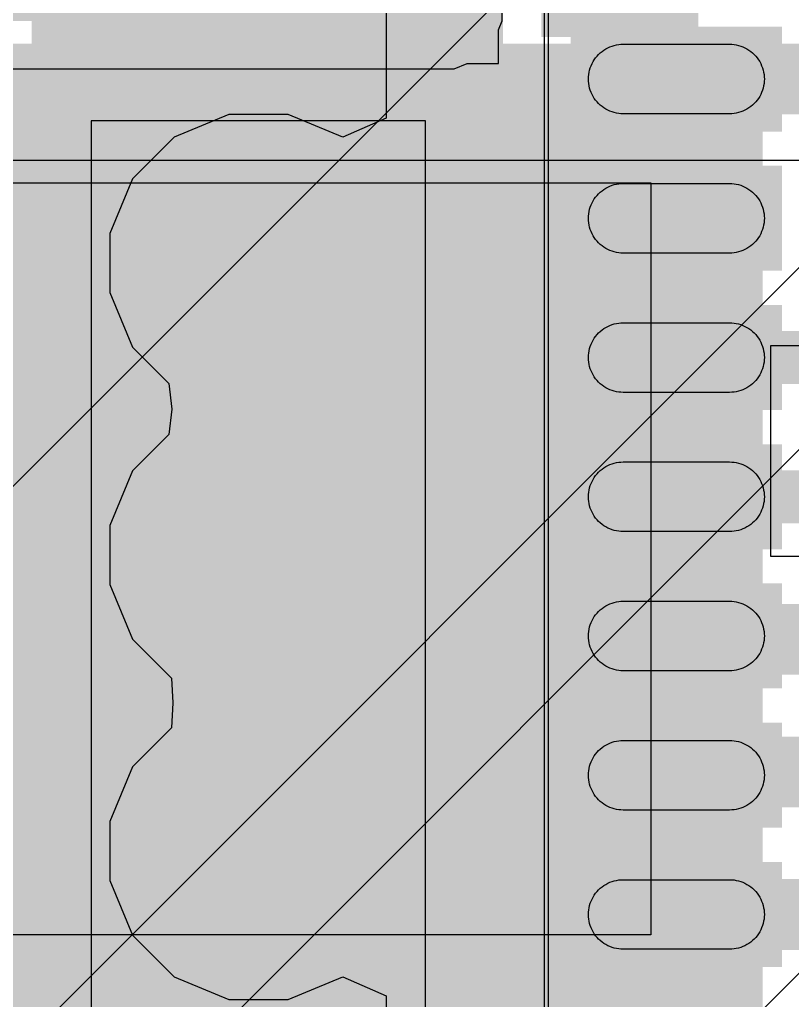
# Model space of a CAD drawing. Header units: inches. Extents: x -6 to 5433, y -4 to 5447.
# Drawn here: x 10.98 to 13.199, y 20.56 to 23.378 of the extents above; entities that cross this region are included whole.
import ezdxf

# ---------------------------------------------------------------- set-up
doc = ezdxf.new("R2010")
doc.units = ezdxf.units.IN
for name, color, linetype in [('Bottom Layer', 5, 'Continuous'), ('Bottom Paste', 16, 'Continuous'), ('Bottom Solder', 6, 'Continuous'), ('Drill Drawing', 1, 'Continuous'), ('Ground', 16, 'Continuous'), ('Power', 76, 'Continuous'), ('Top Layer', 1, 'Continuous'), ('Top Paste', 8, 'Continuous'), ('Top Solder', 216, 'Continuous'), ('Via Holes', 16, 'Continuous')]:
    doc.layers.add(name, color=color, linetype=linetype)

msp = doc.modelspace()

# ---------------------------------------------------------------- hatches: boundary and pattern name
at = {"layer": 'Bottom Layer'}
for points in [[(12.2662, 23.4069), (12.2662, 20.2069), (11.0662, 20.2069), (11.0662, 23.4069)], [(13.1186, 23.307), (13.1186, 23.107), (12.6136, 23.107), (12.6136, 23.307)], [(13.1186, 22.9069), (13.1186, 22.7069), (12.6136, 22.7069), (12.6136, 22.9069)], [(13.1186, 22.5069), (13.1186, 22.3069), (12.6136, 22.3069), (12.6136, 22.5069)], [(13.1186, 22.1068), (13.1186, 21.9068), (12.6136, 21.9068), (12.6136, 22.1068)], [(13.1186, 21.707), (13.1186, 21.507), (12.6136, 21.507), (12.6136, 21.707)], [(13.1186, 21.307), (13.1186, 21.107), (12.6136, 21.107), (12.6136, 21.307)], [(13.1186, 20.9069), (13.1186, 20.7069), (12.6136, 20.7069), (12.6136, 20.9069)]]:
    msp.add_hatch(color=5, dxfattribs=at).paths.add_polyline_path(points)
h = msp.add_hatch(color=5, dxfattribs=at)
edge = h.paths.add_edge_path()
edge.add_arc((11.6662, 22.6784), 0.3, 0, 360)
h = msp.add_hatch(color=5, dxfattribs=at)
edge = h.paths.add_edge_path()
edge.add_arc((11.6662, 21.8393), 0.3, 0, 360)
h = msp.add_hatch(color=5, dxfattribs=at)
edge = h.paths.add_edge_path()
edge.add_arc((11.6662, 20.9896), 0.3, 0, 360)
at = {"layer": 'Bottom Solder'}
for points in [[(12.317, 23.4577), (12.317, 20.1561), (11.0154, 20.1561), (11.0154, 23.4577)], [(13.1694, 23.3578), (13.1694, 23.0562), (12.5628, 23.0562), (12.5628, 23.3578)], [(13.1694, 22.9577), (13.1694, 22.6561), (12.5628, 22.6561), (12.5628, 22.9577)], [(13.1694, 22.5577), (13.1694, 22.2561), (12.5628, 22.2561), (12.5628, 22.5577)], [(13.1694, 22.1576), (13.1694, 21.856), (12.5628, 21.856), (12.5628, 22.1576)], [(13.1694, 21.7578), (13.1694, 21.4562), (12.5628, 21.4562), (12.5628, 21.7578)], [(13.1694, 21.3578), (13.1694, 21.0562), (12.5628, 21.0562), (12.5628, 21.3578)], [(13.1694, 20.9577), (13.1694, 20.6561), (12.5628, 20.6561), (12.5628, 20.9577)]]:
    msp.add_hatch(color=6, dxfattribs=at).paths.add_polyline_path(points)
at = {"layer": 'Ground'}
h = msp.add_hatch(color=16, dxfattribs=at)
edge = h.paths.add_edge_path()
edge.add_arc((11.6662, 22.6784), 0.3, 0, 360)
h = msp.add_hatch(color=16, dxfattribs=at)
edge = h.paths.add_edge_path()
edge.add_arc((11.6662, 21.8393), 0.3, 0, 360)
h = msp.add_hatch(color=16, dxfattribs=at)
edge = h.paths.add_edge_path()
edge.add_arc((11.6662, 20.9896), 0.3, 0, 360)
at = {"layer": 'Power'}
h = msp.add_hatch(color=76, dxfattribs=at)
edge = h.paths.add_edge_path()
edge.add_arc((11.6662, 22.6784), 0.3, 0, 360)
h = msp.add_hatch(color=76, dxfattribs=at)
edge = h.paths.add_edge_path()
edge.add_arc((11.6662, 21.8393), 0.3, 0, 360)
h = msp.add_hatch(color=76, dxfattribs=at)
edge = h.paths.add_edge_path()
edge.add_arc((11.6662, 20.9896), 0.3, 0, 360)
at = {"layer": 'Top Layer'}
for points in [[(8.2526, 23.3737), (12.2285, 23.3737), (12.2285, 24.4293), (8.2526, 24.4293)], [(10.3631, 23.1785), (13.0631, 23.1785), (13.0631, 20.4785), (10.3631, 20.4785)]]:
    msp.add_hatch(color=1, dxfattribs=at).paths.add_polyline_path(points)
h = msp.add_hatch(color=1, dxfattribs=at)
edge = h.paths.add_edge_path()
edge.add_arc((11.6662, 22.6784), 0.3, 0, 360)
h = msp.add_hatch(color=1, dxfattribs=at)
edge = h.paths.add_edge_path()
edge.add_arc((11.6662, 21.8393), 0.3, 0, 360)
h = msp.add_hatch(color=1, dxfattribs=at)
edge = h.paths.add_edge_path()
edge.add_arc((11.6662, 20.9896), 0.3, 0, 360)
at = {"layer": 'Top Solder'}
for points in [[(11.1774, 24.4293), (11.629, 24.4293), (11.629, 23.3277), (11.1774, 23.3277)], [(11.8277, 24.4293), (12.2793, 24.4293), (12.2793, 23.3277), (11.8277, 23.3277)], [(12.4779, 24.4293), (12.9295, 24.4293), (12.9295, 23.3277), (12.4779, 23.3277)], [(10.3123, 23.2293), (13.1139, 23.2293), (13.1139, 20.4277), (10.3123, 20.4277)]]:
    msp.add_hatch(color=216, dxfattribs=at).paths.add_polyline_path(points)
at = {"layer": 'Via Holes'}
h = msp.add_hatch(color=7, dxfattribs=at)
edge = h.paths.add_edge_path()
edge.add_arc((11.6662, 22.6784), 0.15, 0, 360)
h = msp.add_hatch(color=7, dxfattribs=at)
edge = h.paths.add_edge_path()
edge.add_arc((11.6662, 21.8393), 0.15, 0, 360)
h = msp.add_hatch(color=7, dxfattribs=at)
edge = h.paths.add_edge_path()
edge.add_arc((11.6662, 20.9896), 0.15, 0, 360)

# ---------------------------------------------------------------- linework, layer by layer
at = {"layer": 'Bottom Layer'}
for p, q in [((12.4866, 23.434), (12.4866, 22.5799)), ((12.4866, 22.5799), (12.4866, 21.38)), ((12.4866, 21.38), (12.4866, 20.1799))]:
    msp.add_line(p, q, dxfattribs=at)
for points in [[(12.8661, 23.207, 0.1524, 0.1524, 0), (13.7442, 23.207, 0.1524, 0.1524, 0)], [(12.8661, 22.4069, 0.1524, 0.1524, 0), (13.7426, 22.4069, 0.1524, 0.1524, 0)], [(12.8661, 22.0068, 0.1524, 0.1524, 0), (14.7241, 22.0068, 0.1524, 0.1524, 0)], [(12.8661, 21.607, 0.2032, 0.2032, 0), (12.8756, 21.5975, 0.2032, 0.2032, 0)], [(12.8756, 21.5975, 0.2032, 0.2032, 0), (14.3044, 21.5975, 0.2032, 0.2032, 0)], [(12.8661, 21.207, 0.2032, 0.2032, 0), (12.8756, 21.2165, 0.2032, 0.2032, 0)], [(12.8756, 21.2165, 0.2032, 0.2032, 0), (14.3044, 21.2165, 0.2032, 0.2032, 0)], [(12.8661, 20.8069, 0.2032, 0.2032, 0), (14.2728, 20.8069, 0.2032, 0.2032, 0)]]:
    msp.add_lwpolyline(points, format="xyseb", dxfattribs=at)
for points in [[(12.828, 23.207, 0.0762, 0.0762, 1), (12.9042, 23.207, 0.0762, 0.0762, 1)], [(12.828, 22.4069, 0.0762, 0.0762, 1), (12.9042, 22.4069, 0.0762, 0.0762, 1)], [(12.828, 22.0068, 0.0762, 0.0762, 1), (12.9042, 22.0068, 0.0762, 0.0762, 1)], [(12.8153, 21.607, 0.1016, 0.1016, 1), (12.9169, 21.607, 0.1016, 0.1016, 1)], [(12.8248, 21.5975, 0.1016, 0.1016, 1), (12.9264, 21.5975, 0.1016, 0.1016, 1)], [(12.8248, 21.5975, 0.1016, 0.1016, 1), (12.9264, 21.5975, 0.1016, 0.1016, 1)], [(12.8153, 21.207, 0.1016, 0.1016, 1), (12.9169, 21.207, 0.1016, 0.1016, 1)], [(12.8248, 21.2165, 0.1016, 0.1016, 1), (12.9264, 21.2165, 0.1016, 0.1016, 1)], [(12.8248, 21.2165, 0.1016, 0.1016, 1), (12.9264, 21.2165, 0.1016, 0.1016, 1)], [(12.8153, 20.8069, 0.1016, 0.1016, 1), (12.9169, 20.8069, 0.1016, 0.1016, 1)]]:
    msp.add_lwpolyline(points, format="xyseb", close=True, dxfattribs=at)
at = {"layer": 'Bottom Paste'}
for p, q in [((12.6753, 23.2993), (12.6814, 23.3016)), ((12.6814, 23.3016), (12.6877, 23.3036)), ((12.6877, 23.3036), (12.6941, 23.305)), ((12.6941, 23.305), (12.7005, 23.3061)), ((12.7005, 23.3061), (12.707, 23.3068)), ((12.707, 23.3068), (12.7136, 23.307)), ((12.7136, 23.307), (13.0186, 23.307)), ((13.0186, 23.307), (13.0251, 23.3068)), ((13.0251, 23.3068), (13.0316, 23.3061)), ((13.0316, 23.3061), (13.0381, 23.305)), ((13.0381, 23.305), (13.0444, 23.3036)), ((13.0444, 23.3036), (13.0507, 23.3016)), ((13.0507, 23.3016), (13.0568, 23.2993)), ((12.6342, 23.2678), (12.6384, 23.2729)), ((12.6384, 23.2729), (12.6428, 23.2777)), ((12.6428, 23.2777), (12.6476, 23.2821)), ((12.6476, 23.2821), (12.6527, 23.2863)), ((12.6527, 23.2863), (12.658, 23.2901)), ((12.658, 23.2901), (12.6636, 23.2936)), ((12.6636, 23.2936), (12.6693, 23.2966)), ((12.6693, 23.2966), (12.6753, 23.2993)), ((13.0568, 23.2993), (13.0628, 23.2966)), ((13.0628, 23.2966), (13.0686, 23.2936)), ((13.0686, 23.2936), (13.0741, 23.2901)), ((13.0741, 23.2901), (13.0794, 23.2863)), ((13.0794, 23.2863), (13.0845, 23.2821)), ((13.0845, 23.2821), (13.0893, 23.2777)), ((13.0893, 23.2777), (13.0937, 23.2729)), ((13.0937, 23.2729), (13.0979, 23.2678)), ((12.6189, 23.2391), (12.6212, 23.2452)), ((12.6212, 23.2452), (12.6239, 23.2512)), ((12.6239, 23.2512), (12.6269, 23.257)), ((12.6269, 23.257), (12.6304, 23.2625)), ((12.6304, 23.2625), (12.6342, 23.2678)), ((13.0979, 23.2678), (13.1017, 23.2625)), ((13.1017, 23.2625), (13.1052, 23.2569)), ((13.1052, 23.2569), (13.1082, 23.2512)), ((13.1082, 23.2512), (13.1109, 23.2452)), ((13.1109, 23.2452), (13.1133, 23.2391)), ((12.6138, 23.2135), (12.6144, 23.22)), ((12.6144, 23.22), (12.6155, 23.2265)), ((12.6155, 23.2265), (12.617, 23.2328)), ((12.617, 23.2328), (12.6189, 23.2391)), ((13.1133, 23.2391), (13.1152, 23.2328)), ((13.1152, 23.2328), (13.1166, 23.2265)), ((13.1166, 23.2265), (13.1177, 23.22)), ((13.1177, 23.22), (13.1184, 23.2135)), ((12.6136, 23.207), (12.6138, 23.2135)), ((12.6138, 23.2004), (12.6136, 23.207)), ((12.6138, 23.2135), (12.6138, 23.2135)), ((12.6144, 23.1939), (12.6138, 23.2004)), ((12.6155, 23.1874), (12.6144, 23.1939)), ((13.1177, 23.1939), (13.1166, 23.1874)), ((13.1184, 23.2004), (13.1177, 23.1939)), ((13.1184, 23.2135), (13.1186, 23.207)), ((13.1186, 23.207), (13.1184, 23.2004)), ((12.617, 23.1811), (12.6155, 23.1874)), ((12.6189, 23.1748), (12.617, 23.1811)), ((12.6212, 23.1687), (12.6189, 23.1748)), ((12.6239, 23.1627), (12.6212, 23.1687)), ((12.6269, 23.157), (12.6239, 23.1627)), ((13.1082, 23.1627), (13.1052, 23.157)), ((13.1109, 23.1687), (13.1082, 23.1627)), ((13.1133, 23.1748), (13.1109, 23.1687)), ((13.1152, 23.1811), (13.1133, 23.1748)), ((13.1166, 23.1874), (13.1152, 23.1811)), ((12.6304, 23.1514), (12.6269, 23.157)), ((12.6342, 23.1461), (12.6304, 23.1514)), ((12.6384, 23.141), (12.6342, 23.1461)), ((12.6428, 23.1362), (12.6384, 23.141)), ((12.6476, 23.1318), (12.6428, 23.1362)), ((13.0893, 23.1362), (13.0845, 23.1318)), ((13.0937, 23.141), (13.0893, 23.1362)), ((13.0979, 23.1461), (13.0937, 23.141)), ((13.1017, 23.1514), (13.0979, 23.1461)), ((13.1052, 23.157), (13.1017, 23.1514)), ((12.6527, 23.1276), (12.6476, 23.1318)), ((12.658, 23.1238), (12.6527, 23.1276)), ((12.6635, 23.1203), (12.658, 23.1238)), ((12.6693, 23.1173), (12.6635, 23.1203)), ((12.6753, 23.1146), (12.6693, 23.1173)), ((12.6814, 23.1123), (12.6753, 23.1146)), ((12.6877, 23.1104), (12.6814, 23.1123)), ((12.6941, 23.1089), (12.6877, 23.1104)), ((12.7005, 23.1078), (12.6941, 23.1089)), ((12.707, 23.1072), (12.7005, 23.1078)), ((12.7136, 23.107), (12.707, 23.1072)), ((13.0186, 23.107), (12.7136, 23.107)), ((13.0251, 23.1072), (13.0186, 23.107)), ((13.0316, 23.1078), (13.0251, 23.1072)), ((13.0381, 23.1089), (13.0316, 23.1078)), ((13.0444, 23.1104), (13.0381, 23.1089)), ((13.0507, 23.1123), (13.0444, 23.1104)), ((13.0568, 23.1146), (13.0507, 23.1123)), ((13.0628, 23.1173), (13.0568, 23.1146)), ((13.0685, 23.1203), (13.0628, 23.1173)), ((13.0741, 23.1238), (13.0685, 23.1203)), ((13.0794, 23.1276), (13.0741, 23.1238)), ((13.0845, 23.1318), (13.0794, 23.1276)), ((12.1462, 23.0869), (11.1862, 23.0869)), ((11.1862, 23.0869), (11.1862, 20.5269)), ((12.1462, 23.0869), (12.1462, 23.0869)), ((12.1462, 20.5269), (12.1462, 23.0869)), ((12.7005, 22.906), (12.707, 22.9067)), ((12.707, 22.9067), (12.7136, 22.9069)), ((12.7136, 22.9069), (13.0186, 22.9069)), ((13.0186, 22.9069), (13.0251, 22.9067)), ((13.0251, 22.9067), (13.0316, 22.906)), ((12.6428, 22.8776), (12.6476, 22.8821)), ((12.6476, 22.8821), (12.6527, 22.8862)), ((12.6527, 22.8862), (12.658, 22.89)), ((12.658, 22.89), (12.6636, 22.8935)), ((12.6636, 22.8935), (12.6693, 22.8966)), ((12.6693, 22.8966), (12.6753, 22.8993)), ((12.6753, 22.8993), (12.6814, 22.9016)), ((12.6814, 22.9016), (12.6877, 22.9035)), ((12.6877, 22.9035), (12.6941, 22.905)), ((12.6941, 22.905), (12.7005, 22.906)), ((13.0316, 22.906), (13.0381, 22.905)), ((13.0381, 22.905), (13.0444, 22.9035)), ((13.0444, 22.9035), (13.0507, 22.9016)), ((13.0507, 22.9016), (13.0568, 22.8993)), ((13.0568, 22.8993), (13.0628, 22.8966)), ((13.0628, 22.8966), (13.0686, 22.8935)), ((13.0686, 22.8935), (13.0741, 22.89)), ((13.0741, 22.89), (13.0794, 22.8862)), ((13.0794, 22.8862), (13.0845, 22.8821)), ((13.0845, 22.8821), (13.0893, 22.8776)), ((12.6212, 22.8452), (12.6239, 22.8511)), ((12.6239, 22.8511), (12.6269, 22.8569)), ((12.6269, 22.8569), (12.6304, 22.8625)), ((12.6304, 22.8625), (12.6342, 22.8678)), ((12.6342, 22.8678), (12.6384, 22.8728)), ((12.6384, 22.8728), (12.6428, 22.8776)), ((13.0893, 22.8776), (13.0937, 22.8728)), ((13.0937, 22.8728), (13.0979, 22.8678)), ((13.0979, 22.8678), (13.1017, 22.8625)), ((13.1017, 22.8625), (13.1052, 22.8569)), ((13.1052, 22.8569), (13.1082, 22.8511)), ((13.1082, 22.8511), (13.1109, 22.8452)), ((12.6144, 22.82), (12.6155, 22.8264)), ((12.6155, 22.8264), (12.617, 22.8328)), ((12.617, 22.8328), (12.6189, 22.8391)), ((12.6189, 22.8391), (12.6212, 22.8452)), ((13.1109, 22.8452), (13.1133, 22.8391)), ((13.1133, 22.8391), (13.1152, 22.8328)), ((13.1152, 22.8328), (13.1166, 22.8264)), ((13.1166, 22.8264), (13.1177, 22.82)), ((12.6136, 22.8069), (12.6138, 22.8134)), ((12.6138, 22.8004), (12.6136, 22.8069)), ((12.6138, 22.8134), (12.6144, 22.82)), ((12.6138, 22.8134), (12.6138, 22.8134)), ((12.6144, 22.7938), (12.6138, 22.8004)), ((12.6155, 22.7874), (12.6144, 22.7938)), ((13.1177, 22.7938), (13.1166, 22.7874)), ((13.1177, 22.82), (13.1184, 22.8134)), ((13.1184, 22.8004), (13.1177, 22.7938)), ((13.1184, 22.8134), (13.1186, 22.8069)), ((13.1186, 22.8069), (13.1184, 22.8004)), ((12.617, 22.781), (12.6155, 22.7874)), ((12.6189, 22.7747), (12.617, 22.781)), ((12.6212, 22.7686), (12.6189, 22.7747)), ((12.6239, 22.7627), (12.6212, 22.7686)), ((13.1109, 22.7686), (13.1082, 22.7627)), ((13.1133, 22.7747), (13.1109, 22.7686)), ((13.1152, 22.781), (13.1133, 22.7747)), ((13.1166, 22.7874), (13.1152, 22.781)), ((12.6269, 22.7569), (12.6239, 22.7627)), ((12.6304, 22.7514), (12.6269, 22.7569)), ((12.6342, 22.746), (12.6304, 22.7514)), ((12.6384, 22.741), (12.6342, 22.746)), ((12.6428, 22.7362), (12.6384, 22.741)), ((13.0937, 22.741), (13.0893, 22.7362)), ((13.0979, 22.746), (13.0937, 22.741)), ((13.1017, 22.7514), (13.0979, 22.746)), ((13.1052, 22.7569), (13.1017, 22.7514)), ((13.1082, 22.7627), (13.1052, 22.7569)), ((12.6476, 22.7317), (12.6428, 22.7362)), ((12.6527, 22.7276), (12.6476, 22.7317)), ((12.658, 22.7238), (12.6527, 22.7276)), ((12.6635, 22.7203), (12.658, 22.7238)), ((12.6693, 22.7172), (12.6635, 22.7203)), ((12.6753, 22.7145), (12.6693, 22.7172)), ((12.6814, 22.7122), (12.6753, 22.7145)), ((12.6877, 22.7103), (12.6814, 22.7122)), ((12.6941, 22.7088), (12.6877, 22.7103)), ((13.0444, 22.7103), (13.0381, 22.7088)), ((13.0507, 22.7122), (13.0444, 22.7103)), ((13.0568, 22.7145), (13.0507, 22.7122)), ((13.0628, 22.7172), (13.0568, 22.7145)), ((13.0685, 22.7203), (13.0628, 22.7172)), ((13.0741, 22.7238), (13.0685, 22.7203)), ((13.0794, 22.7276), (13.0741, 22.7238)), ((13.0845, 22.7317), (13.0794, 22.7276)), ((13.0893, 22.7362), (13.0845, 22.7317)), ((12.7005, 22.7078), (12.6941, 22.7088)), ((12.707, 22.7071), (12.7005, 22.7078)), ((12.7136, 22.7069), (12.707, 22.7071)), ((13.0186, 22.7069), (12.7136, 22.7069)), ((13.0251, 22.7071), (13.0186, 22.7069)), ((13.0316, 22.7078), (13.0251, 22.7071)), ((13.0381, 22.7088), (13.0316, 22.7078)), ((12.6476, 22.482), (12.6527, 22.4862)), ((12.6527, 22.4862), (12.658, 22.49)), ((12.658, 22.49), (12.6636, 22.4935)), ((12.6636, 22.4935), (12.6693, 22.4965)), ((12.6693, 22.4965), (12.6753, 22.4992)), ((12.6753, 22.4992), (12.6814, 22.5015)), ((12.6814, 22.5015), (12.6877, 22.5035)), ((12.6877, 22.5035), (12.6941, 22.5049)), ((12.6941, 22.5049), (12.7005, 22.506)), ((12.7005, 22.506), (12.707, 22.5067)), ((12.707, 22.5067), (12.7136, 22.5069)), ((12.7136, 22.5069), (13.0186, 22.5069)), ((13.0186, 22.5069), (13.0251, 22.5067)), ((13.0251, 22.5067), (13.0316, 22.506)), ((13.0316, 22.506), (13.0381, 22.5049)), ((13.0381, 22.5049), (13.0444, 22.5035)), ((13.0444, 22.5035), (13.0507, 22.5015)), ((13.0507, 22.5015), (13.0568, 22.4992)), ((13.0568, 22.4992), (13.0628, 22.4965)), ((13.0628, 22.4965), (13.0686, 22.4935)), ((13.0686, 22.4935), (13.0741, 22.49)), ((13.0741, 22.49), (13.0794, 22.4862)), ((13.0794, 22.4862), (13.0845, 22.482)), ((12.6239, 22.4511), (12.6269, 22.4569)), ((12.6269, 22.4569), (12.6304, 22.4624)), ((12.6304, 22.4624), (12.6342, 22.4677)), ((12.6342, 22.4677), (12.6384, 22.4728)), ((12.6384, 22.4728), (12.6428, 22.4776)), ((12.6428, 22.4776), (12.6476, 22.482)), ((13.0845, 22.482), (13.0893, 22.4776)), ((13.0893, 22.4776), (13.0937, 22.4728)), ((13.0937, 22.4728), (13.0979, 22.4677)), ((13.0979, 22.4677), (13.1017, 22.4624)), ((13.1017, 22.4624), (13.1052, 22.4568)), ((13.1052, 22.4568), (13.1082, 22.4511)), ((12.6155, 22.4264), (12.617, 22.4327)), ((12.617, 22.4327), (12.6189, 22.439)), ((12.6189, 22.439), (12.6212, 22.4451)), ((12.6212, 22.4451), (12.6239, 22.4511)), ((13.1082, 22.4511), (13.1109, 22.4451)), ((13.1109, 22.4451), (13.1133, 22.439)), ((13.1133, 22.439), (13.1152, 22.4327)), ((13.1152, 22.4327), (13.1166, 22.4264)), ((12.6136, 22.4069), (12.6138, 22.4134)), ((12.6138, 22.4003), (12.6136, 22.4069)), ((12.6138, 22.4134), (12.6144, 22.4199)), ((12.6144, 22.3938), (12.6138, 22.4003)), ((12.6144, 22.4199), (12.6155, 22.4264)), ((13.1166, 22.4264), (13.1177, 22.4199)), ((13.1177, 22.4199), (13.1184, 22.4134)), ((13.1184, 22.4003), (13.1177, 22.3938)), ((13.1184, 22.4134), (13.1186, 22.4069)), ((13.1186, 22.4069), (13.1184, 22.4003)), ((12.6144, 22.3938), (12.6144, 22.3938)), ((12.6155, 22.3873), (12.6144, 22.3938)), ((12.617, 22.381), (12.6155, 22.3873)), ((12.6189, 22.3747), (12.617, 22.381)), ((12.6212, 22.3686), (12.6189, 22.3747)), ((13.1133, 22.3747), (13.1109, 22.3686)), ((13.1152, 22.381), (13.1133, 22.3747)), ((13.1166, 22.3873), (13.1152, 22.381)), ((13.1177, 22.3938), (13.1166, 22.3873)), ((12.6239, 22.3626), (12.6212, 22.3686)), ((12.6269, 22.3569), (12.6239, 22.3626)), ((12.6304, 22.3513), (12.6269, 22.3569)), ((12.6342, 22.346), (12.6304, 22.3513)), ((12.6384, 22.3409), (12.6342, 22.346)), ((13.0979, 22.346), (13.0937, 22.3409)), ((13.1017, 22.3513), (13.0979, 22.346)), ((13.1052, 22.3569), (13.1017, 22.3513)), ((13.1082, 22.3626), (13.1052, 22.3569)), ((13.1109, 22.3686), (13.1082, 22.3626)), ((12.6428, 22.3361), (12.6384, 22.3409)), ((12.6476, 22.3317), (12.6428, 22.3361)), ((12.6527, 22.3275), (12.6476, 22.3317)), ((12.658, 22.3237), (12.6527, 22.3275)), ((12.6635, 22.3202), (12.658, 22.3237)), ((12.6693, 22.3172), (12.6635, 22.3202)), ((12.6753, 22.3145), (12.6693, 22.3172)), ((13.0628, 22.3172), (13.0568, 22.3145)), ((13.0685, 22.3202), (13.0628, 22.3172)), ((13.0741, 22.3237), (13.0685, 22.3202)), ((13.0794, 22.3275), (13.0741, 22.3237)), ((13.0845, 22.3317), (13.0794, 22.3275)), ((13.0893, 22.3361), (13.0845, 22.3317)), ((13.0937, 22.3409), (13.0893, 22.3361)), ((12.6814, 22.3122), (12.6753, 22.3145)), ((12.6877, 22.3103), (12.6814, 22.3122)), ((12.6941, 22.3088), (12.6877, 22.3103)), ((12.7005, 22.3077), (12.6941, 22.3088)), ((12.707, 22.3071), (12.7005, 22.3077)), ((12.7136, 22.3069), (12.707, 22.3071)), ((13.0186, 22.3069), (12.7136, 22.3069)), ((13.0251, 22.3071), (13.0186, 22.3069)), ((13.0316, 22.3077), (13.0251, 22.3071)), ((13.0381, 22.3088), (13.0316, 22.3077)), ((13.0444, 22.3103), (13.0381, 22.3088)), ((13.0507, 22.3122), (13.0444, 22.3103)), ((13.0568, 22.3145), (13.0507, 22.3122)), ((12.6527, 22.0861), (12.658, 22.0899)), ((12.658, 22.0899), (12.6636, 22.0934)), ((12.6636, 22.0934), (12.6693, 22.0965)), ((12.6693, 22.0965), (12.6753, 22.0992)), ((12.6753, 22.0992), (12.6814, 22.1015)), ((12.6814, 22.1015), (12.6877, 22.1034)), ((12.6877, 22.1034), (12.6941, 22.1049)), ((12.6941, 22.1049), (12.7005, 22.1059)), ((12.7005, 22.1059), (12.707, 22.1066)), ((12.707, 22.1066), (12.7136, 22.1068)), ((12.7136, 22.1068), (13.0186, 22.1068)), ((13.0186, 22.1068), (13.0251, 22.1066)), ((13.0251, 22.1066), (13.0316, 22.1059)), ((13.0316, 22.1059), (13.0381, 22.1049)), ((13.0381, 22.1049), (13.0444, 22.1034)), ((13.0444, 22.1034), (13.0507, 22.1015)), ((13.0507, 22.1015), (13.0568, 22.0992)), ((13.0568, 22.0992), (13.0628, 22.0965)), ((13.0628, 22.0965), (13.0686, 22.0934)), ((13.0686, 22.0934), (13.0741, 22.0899)), ((13.0741, 22.0899), (13.0794, 22.0861)), ((12.6269, 22.0568), (12.6304, 22.0624)), ((12.6304, 22.0624), (12.6342, 22.0677)), ((12.6342, 22.0677), (12.6384, 22.0727)), ((12.6384, 22.0727), (12.6428, 22.0775)), ((12.6428, 22.0775), (12.6476, 22.082)), ((12.6476, 22.082), (12.6527, 22.0861)), ((13.0794, 22.0861), (13.0845, 22.082)), ((13.0845, 22.082), (13.0893, 22.0775)), ((13.0893, 22.0775), (13.0937, 22.0727)), ((13.0937, 22.0727), (13.0979, 22.0677)), ((13.0979, 22.0677), (13.1017, 22.0624)), ((13.1017, 22.0624), (13.1052, 22.0568)), ((12.617, 22.0327), (12.6189, 22.039)), ((12.6189, 22.039), (12.6212, 22.0451)), ((12.6212, 22.0451), (12.6239, 22.051)), ((12.6239, 22.051), (12.6269, 22.0568)), ((13.1052, 22.0568), (13.1082, 22.051)), ((13.1082, 22.051), (13.1109, 22.0451)), ((13.1109, 22.0451), (13.1133, 22.039)), ((13.1133, 22.039), (13.1152, 22.0327)), ((12.6136, 22.0068), (12.6138, 22.0133)), ((12.6138, 22.0003), (12.6136, 22.0068)), ((12.6138, 22.0133), (12.6144, 22.0199)), ((12.6138, 22.0133), (12.6138, 22.0133)), ((12.6144, 22.0199), (12.6155, 22.0263)), ((12.6155, 22.0263), (12.617, 22.0327)), ((13.1152, 22.0327), (13.1166, 22.0263)), ((13.1166, 22.0263), (13.1177, 22.0199)), ((13.1177, 22.0199), (13.1184, 22.0133)), ((13.1184, 22.0133), (13.1186, 22.0068)), ((13.1186, 22.0068), (13.1184, 22.0003)), ((12.6144, 21.9937), (12.6138, 22.0003)), ((12.6155, 21.9873), (12.6144, 21.9937)), ((12.617, 21.9809), (12.6155, 21.9873)), ((12.6189, 21.9746), (12.617, 21.9809)), ((13.1152, 21.9809), (13.1133, 21.9746)), ((13.1166, 21.9873), (13.1152, 21.9809)), ((13.1177, 21.9937), (13.1166, 21.9873)), ((13.1184, 22.0003), (13.1177, 21.9937)), ((12.6212, 21.9685), (12.6189, 21.9746)), ((12.6239, 21.9626), (12.6212, 21.9685)), ((12.6269, 21.9568), (12.6239, 21.9626)), ((12.6304, 21.9513), (12.6269, 21.9568)), ((12.6342, 21.9459), (12.6304, 21.9513)), ((13.1017, 21.9513), (13.0979, 21.9459)), ((13.1052, 21.9568), (13.1017, 21.9513)), ((13.1082, 21.9626), (13.1052, 21.9568)), ((13.1109, 21.9685), (13.1082, 21.9626)), ((13.1133, 21.9746), (13.1109, 21.9685)), ((12.6384, 21.9409), (12.6342, 21.9459)), ((12.6428, 21.9361), (12.6384, 21.9409)), ((12.6476, 21.9316), (12.6428, 21.9361)), ((12.6527, 21.9275), (12.6476, 21.9316)), ((12.658, 21.9237), (12.6527, 21.9275)), ((12.6635, 21.9202), (12.658, 21.9237)), ((13.0741, 21.9237), (13.0685, 21.9202)), ((13.0794, 21.9275), (13.0741, 21.9237)), ((13.0845, 21.9316), (13.0794, 21.9275)), ((13.0893, 21.9361), (13.0845, 21.9316)), ((13.0937, 21.9409), (13.0893, 21.9361)), ((13.0979, 21.9459), (13.0937, 21.9409)), ((12.6693, 21.9171), (12.6635, 21.9202)), ((12.6753, 21.9144), (12.6693, 21.9171)), ((12.6814, 21.9121), (12.6753, 21.9144)), ((12.6877, 21.9102), (12.6814, 21.9121)), ((12.6941, 21.9087), (12.6877, 21.9102)), ((12.7005, 21.9077), (12.6941, 21.9087)), ((12.707, 21.907), (12.7005, 21.9077)), ((12.7136, 21.9068), (12.707, 21.907)), ((13.0186, 21.9068), (12.7136, 21.9068)), ((13.0251, 21.907), (13.0186, 21.9068)), ((13.0316, 21.9077), (13.0251, 21.907)), ((13.0381, 21.9087), (13.0316, 21.9077)), ((13.0444, 21.9102), (13.0381, 21.9087)), ((13.0507, 21.9121), (13.0444, 21.9102)), ((13.0568, 21.9144), (13.0507, 21.9121)), ((13.0628, 21.9171), (13.0568, 21.9144)), ((13.0685, 21.9202), (13.0628, 21.9171)), ((12.6636, 21.6936), (12.6693, 21.6967)), ((12.6693, 21.6967), (12.6753, 21.6994)), ((12.6753, 21.6994), (12.6814, 21.7017)), ((12.6814, 21.7017), (12.6877, 21.7036)), ((12.6877, 21.7036), (12.6941, 21.7051)), ((12.6941, 21.7051), (12.7005, 21.7061)), ((12.7005, 21.7061), (12.707, 21.7068)), ((12.707, 21.7068), (12.7136, 21.707)), ((12.7136, 21.707), (13.0186, 21.707)), ((13.0186, 21.707), (13.0251, 21.7068)), ((13.0251, 21.7068), (13.0316, 21.7061)), ((13.0316, 21.7061), (13.0381, 21.7051)), ((13.0381, 21.7051), (13.0444, 21.7036)), ((13.0444, 21.7036), (13.0507, 21.7017)), ((13.0507, 21.7017), (13.0568, 21.6994)), ((13.0568, 21.6994), (13.0628, 21.6967)), ((13.0628, 21.6967), (13.0686, 21.6936)), ((12.6304, 21.6626), (12.6342, 21.6679)), ((12.6342, 21.6679), (12.6384, 21.6729)), ((12.6384, 21.6729), (12.6428, 21.6777)), ((12.6428, 21.6777), (12.6476, 21.6822)), ((12.6476, 21.6822), (12.6527, 21.6863)), ((12.6527, 21.6863), (12.658, 21.6901)), ((12.658, 21.6901), (12.6636, 21.6936)), ((13.0686, 21.6936), (13.0741, 21.6901)), ((13.0741, 21.6901), (13.0794, 21.6863)), ((13.0794, 21.6863), (13.0845, 21.6822)), ((13.0845, 21.6822), (13.0893, 21.6777)), ((13.0893, 21.6777), (13.0937, 21.6729)), ((13.0937, 21.6729), (13.0979, 21.6679)), ((13.0979, 21.6679), (13.1017, 21.6626)), ((12.617, 21.6329), (12.6189, 21.6392)), ((12.6189, 21.6392), (12.6212, 21.6453)), ((12.6212, 21.6453), (12.6239, 21.6512)), ((12.6239, 21.6512), (12.6269, 21.657)), ((12.6269, 21.657), (12.6304, 21.6626)), ((13.1017, 21.6626), (13.1052, 21.657)), ((13.1052, 21.657), (13.1082, 21.6512)), ((13.1082, 21.6512), (13.1109, 21.6453)), ((13.1109, 21.6453), (13.1133, 21.6392)), ((13.1133, 21.6392), (13.1152, 21.6329)), ((12.6136, 21.607), (12.6138, 21.6135)), ((12.6138, 21.6135), (12.6144, 21.6201)), ((12.6144, 21.6201), (12.6155, 21.6265)), ((12.6155, 21.6265), (12.617, 21.6329)), ((13.1152, 21.6329), (13.1166, 21.6265)), ((13.1166, 21.6265), (13.1177, 21.6201)), ((13.1177, 21.6201), (13.1184, 21.6135)), ((13.1184, 21.6135), (13.1186, 21.607)), ((12.6138, 21.6005), (12.6136, 21.607)), ((12.6144, 21.594), (12.6138, 21.6005)), ((12.6144, 21.594), (12.6144, 21.594)), ((12.6155, 21.5875), (12.6144, 21.594)), ((12.617, 21.5811), (12.6155, 21.5875)), ((13.1166, 21.5875), (13.1152, 21.5811)), ((13.1177, 21.594), (13.1166, 21.5875)), ((13.1184, 21.6005), (13.1177, 21.594)), ((13.1186, 21.607), (13.1184, 21.6005)), ((12.6189, 21.5749), (12.617, 21.5811)), ((12.6212, 21.5687), (12.6189, 21.5749)), ((12.6239, 21.5628), (12.6212, 21.5687)), ((12.6269, 21.557), (12.6239, 21.5628)), ((12.6304, 21.5515), (12.6269, 21.557)), ((13.1052, 21.557), (13.1017, 21.5515)), ((13.1082, 21.5628), (13.1052, 21.557)), ((13.1109, 21.5687), (13.1082, 21.5628)), ((13.1133, 21.5749), (13.1109, 21.5687)), ((13.1152, 21.5811), (13.1133, 21.5749)), ((12.6342, 21.5461), (12.6304, 21.5515)), ((12.6384, 21.5411), (12.6342, 21.5461)), ((12.6428, 21.5363), (12.6384, 21.5411)), ((12.6476, 21.5318), (12.6428, 21.5363)), ((12.6527, 21.5277), (12.6476, 21.5318)), ((12.658, 21.5239), (12.6527, 21.5277)), ((13.0794, 21.5277), (13.0741, 21.5239)), ((13.0845, 21.5318), (13.0794, 21.5277)), ((13.0893, 21.5363), (13.0845, 21.5318)), ((13.0937, 21.5411), (13.0893, 21.5363)), ((13.0979, 21.5461), (13.0937, 21.5411)), ((13.1017, 21.5515), (13.0979, 21.5461)), ((12.6635, 21.5204), (12.658, 21.5239)), ((12.6693, 21.5173), (12.6635, 21.5204)), ((12.6753, 21.5146), (12.6693, 21.5173)), ((12.6814, 21.5123), (12.6753, 21.5146)), ((12.6877, 21.5104), (12.6814, 21.5123)), ((12.6941, 21.5089), (12.6877, 21.5104)), ((12.7005, 21.5079), (12.6941, 21.5089)), ((12.707, 21.5072), (12.7005, 21.5079)), ((12.7136, 21.507), (12.707, 21.5072)), ((13.0186, 21.507), (12.7136, 21.507)), ((13.0251, 21.5072), (13.0186, 21.507)), ((13.0316, 21.5079), (13.0251, 21.5072)), ((13.0381, 21.5089), (13.0316, 21.5079)), ((13.0444, 21.5104), (13.0381, 21.5089)), ((13.0507, 21.5123), (13.0444, 21.5104)), ((13.0568, 21.5146), (13.0507, 21.5123)), ((13.0628, 21.5173), (13.0568, 21.5146)), ((13.0685, 21.5204), (13.0628, 21.5173)), ((13.0741, 21.5239), (13.0685, 21.5204)), ((12.6753, 21.2993), (12.6814, 21.3016)), ((12.6814, 21.3016), (12.6877, 21.3036)), ((12.6877, 21.3036), (12.6941, 21.305)), ((12.6941, 21.305), (12.7005, 21.3061)), ((12.7005, 21.3061), (12.707, 21.3068)), ((12.707, 21.3068), (12.7136, 21.307)), ((12.7136, 21.307), (13.0186, 21.307)), ((13.0186, 21.307), (13.0251, 21.3068)), ((13.0251, 21.3068), (13.0316, 21.3061)), ((13.0316, 21.3061), (13.0381, 21.305)), ((13.0381, 21.305), (13.0444, 21.3036)), ((13.0444, 21.3036), (13.0507, 21.3016)), ((13.0507, 21.3016), (13.0568, 21.2993)), ((12.6342, 21.2678), (12.6384, 21.2729)), ((12.6384, 21.2729), (12.6428, 21.2777)), ((12.6428, 21.2777), (12.6476, 21.2821)), ((12.6476, 21.2821), (12.6527, 21.2863)), ((12.6527, 21.2863), (12.658, 21.2901)), ((12.658, 21.2901), (12.6636, 21.2936)), ((12.6636, 21.2936), (12.6693, 21.2966)), ((12.6693, 21.2966), (12.6753, 21.2993)), ((13.0568, 21.2993), (13.0628, 21.2966)), ((13.0628, 21.2966), (13.0686, 21.2936)), ((13.0686, 21.2936), (13.0741, 21.2901)), ((13.0741, 21.2901), (13.0794, 21.2863)), ((13.0794, 21.2863), (13.0845, 21.2821)), ((13.0845, 21.2821), (13.0893, 21.2777)), ((13.0893, 21.2777), (13.0937, 21.2729)), ((13.0937, 21.2729), (13.0979, 21.2678)), ((12.6189, 21.2391), (12.6212, 21.2452)), ((12.6212, 21.2452), (12.6239, 21.2512)), ((12.6239, 21.2512), (12.6269, 21.257)), ((12.6269, 21.257), (12.6304, 21.2625)), ((12.6304, 21.2625), (12.6342, 21.2678)), ((13.0979, 21.2678), (13.1017, 21.2625)), ((13.1017, 21.2625), (13.1052, 21.2569)), ((13.1052, 21.2569), (13.1082, 21.2512)), ((13.1082, 21.2512), (13.1109, 21.2452)), ((13.1109, 21.2452), (13.1133, 21.2391)), ((12.6138, 21.2135), (12.6144, 21.22)), ((12.6144, 21.22), (12.6155, 21.2265)), ((12.6155, 21.2265), (12.617, 21.2328)), ((12.617, 21.2328), (12.6189, 21.2391)), ((13.1133, 21.2391), (13.1152, 21.2328)), ((13.1152, 21.2328), (13.1166, 21.2265)), ((13.1166, 21.2265), (13.1177, 21.22)), ((13.1177, 21.22), (13.1184, 21.2135)), ((12.6136, 21.207), (12.6138, 21.2135)), ((12.6138, 21.2004), (12.6136, 21.207)), ((12.6144, 21.1939), (12.6138, 21.2004)), ((12.6144, 21.1939), (12.6144, 21.1939)), ((12.6155, 21.1875), (12.6144, 21.1939)), ((13.1177, 21.1939), (13.1166, 21.1875)), ((13.1184, 21.2004), (13.1177, 21.1939)), ((13.1184, 21.2135), (13.1186, 21.207)), ((13.1186, 21.207), (13.1184, 21.2004)), ((12.617, 21.1811), (12.6155, 21.1875)), ((12.6189, 21.1748), (12.617, 21.1811)), ((12.6212, 21.1687), (12.6189, 21.1748)), ((12.6239, 21.1627), (12.6212, 21.1687)), ((12.6269, 21.157), (12.6239, 21.1627)), ((13.1082, 21.1627), (13.1052, 21.157)), ((13.1109, 21.1687), (13.1082, 21.1627)), ((13.1133, 21.1748), (13.1109, 21.1687)), ((13.1152, 21.1811), (13.1133, 21.1748)), ((13.1166, 21.1875), (13.1152, 21.1811)), ((12.6304, 21.1514), (12.6269, 21.157)), ((12.6342, 21.1461), (12.6304, 21.1514)), ((12.6384, 21.141), (12.6342, 21.1461)), ((12.6428, 21.1362), (12.6384, 21.141)), ((12.6476, 21.1318), (12.6428, 21.1362)), ((12.6527, 21.1276), (12.6476, 21.1318)), ((13.0845, 21.1318), (13.0794, 21.1276)), ((13.0893, 21.1362), (13.0845, 21.1318)), ((13.0937, 21.141), (13.0893, 21.1362)), ((13.0979, 21.1461), (13.0937, 21.141)), ((13.1017, 21.1514), (13.0979, 21.1461)), ((13.1052, 21.157), (13.1017, 21.1514)), ((12.658, 21.1238), (12.6527, 21.1276)), ((12.6635, 21.1203), (12.658, 21.1238)), ((12.6693, 21.1173), (12.6635, 21.1203)), ((12.6753, 21.1146), (12.6693, 21.1173)), ((12.6814, 21.1123), (12.6753, 21.1146)), ((12.6877, 21.1104), (12.6814, 21.1123)), ((12.6941, 21.1089), (12.6877, 21.1104)), ((12.7005, 21.1078), (12.6941, 21.1089)), ((12.707, 21.1072), (12.7005, 21.1078)), ((12.7136, 21.107), (12.707, 21.1072)), ((13.0186, 21.107), (12.7136, 21.107)), ((13.0251, 21.1072), (13.0186, 21.107)), ((13.0316, 21.1078), (13.0251, 21.1072)), ((13.0381, 21.1089), (13.0316, 21.1078)), ((13.0444, 21.1104), (13.0381, 21.1089)), ((13.0507, 21.1123), (13.0444, 21.1104)), ((13.0568, 21.1146), (13.0507, 21.1123)), ((13.0628, 21.1173), (13.0568, 21.1146)), ((13.0685, 21.1203), (13.0628, 21.1173)), ((13.0741, 21.1238), (13.0685, 21.1203)), ((13.0794, 21.1276), (13.0741, 21.1238)), ((12.6941, 20.905), (12.7005, 20.906)), ((12.7005, 20.906), (12.707, 20.9067)), ((12.707, 20.9067), (12.7136, 20.9069)), ((12.7136, 20.9069), (13.0186, 20.9069)), ((13.0186, 20.9069), (13.0251, 20.9067)), ((13.0251, 20.9067), (13.0316, 20.906)), ((13.0316, 20.906), (13.0381, 20.905)), ((12.6428, 20.8776), (12.6476, 20.8821)), ((12.6476, 20.8821), (12.6527, 20.8862)), ((12.6527, 20.8862), (12.658, 20.89)), ((12.658, 20.89), (12.6636, 20.8935)), ((12.6636, 20.8935), (12.6693, 20.8966)), ((12.6693, 20.8966), (12.6753, 20.8993)), ((12.6753, 20.8993), (12.6814, 20.9016)), ((12.6814, 20.9016), (12.6877, 20.9035)), ((12.6877, 20.9035), (12.6941, 20.905)), ((13.0381, 20.905), (13.0444, 20.9035)), ((13.0444, 20.9035), (13.0507, 20.9016)), ((13.0507, 20.9016), (13.0568, 20.8993)), ((13.0568, 20.8993), (13.0628, 20.8966)), ((13.0628, 20.8966), (13.0686, 20.8935)), ((13.0686, 20.8935), (13.0741, 20.89)), ((13.0741, 20.89), (13.0794, 20.8862)), ((13.0794, 20.8862), (13.0845, 20.8821)), ((13.0845, 20.8821), (13.0893, 20.8776)), ((12.6212, 20.8452), (12.6239, 20.8511)), ((12.6239, 20.8511), (12.6269, 20.8569)), ((12.6269, 20.8569), (12.6304, 20.8625)), ((12.6304, 20.8625), (12.6342, 20.8678)), ((12.6342, 20.8678), (12.6384, 20.8728)), ((12.6384, 20.8728), (12.6428, 20.8776)), ((13.0893, 20.8776), (13.0937, 20.8728)), ((13.0937, 20.8728), (13.0979, 20.8678)), ((13.0979, 20.8678), (13.1017, 20.8625)), ((13.1017, 20.8625), (13.1052, 20.8569)), ((13.1052, 20.8569), (13.1082, 20.8511)), ((13.1082, 20.8511), (13.1109, 20.8452)), ((12.6144, 20.82), (12.6155, 20.8264)), ((12.6155, 20.8264), (12.617, 20.8328)), ((12.617, 20.8328), (12.6189, 20.8391)), ((12.6189, 20.8391), (12.6212, 20.8452)), ((13.1109, 20.8452), (13.1133, 20.8391)), ((13.1133, 20.8391), (13.1152, 20.8328)), ((13.1152, 20.8328), (13.1166, 20.8264)), ((13.1166, 20.8264), (13.1177, 20.82)), ((12.6136, 20.8069), (12.6138, 20.8134)), ((12.6138, 20.8004), (12.6136, 20.8069)), ((12.6138, 20.8134), (12.6144, 20.82)), ((12.6138, 20.8134), (12.6138, 20.8134)), ((12.6144, 20.7939), (12.6138, 20.8004)), ((12.6155, 20.7874), (12.6144, 20.7939)), ((13.1177, 20.7939), (13.1166, 20.7874)), ((13.1177, 20.82), (13.1184, 20.8134)), ((13.1184, 20.8004), (13.1177, 20.7939)), ((13.1184, 20.8134), (13.1186, 20.8069)), ((13.1186, 20.8069), (13.1184, 20.8004)), ((12.617, 20.781), (12.6155, 20.7874)), ((12.6189, 20.7748), (12.617, 20.781)), ((12.6212, 20.7686), (12.6189, 20.7748)), ((12.6239, 20.7627), (12.6212, 20.7686)), ((13.1109, 20.7686), (13.1082, 20.7627)), ((13.1133, 20.7748), (13.1109, 20.7686)), ((13.1152, 20.781), (13.1133, 20.7748)), ((13.1166, 20.7874), (13.1152, 20.781)), ((12.6269, 20.7569), (12.6239, 20.7627)), ((12.6304, 20.7514), (12.6269, 20.7569)), ((12.6342, 20.746), (12.6304, 20.7514)), ((12.6384, 20.741), (12.6342, 20.746)), ((12.6428, 20.7362), (12.6384, 20.741)), ((13.0937, 20.741), (13.0893, 20.7362)), ((13.0979, 20.746), (13.0937, 20.741)), ((13.1017, 20.7514), (13.0979, 20.746)), ((13.1052, 20.7569), (13.1017, 20.7514)), ((13.1082, 20.7627), (13.1052, 20.7569)), ((12.6476, 20.7317), (12.6428, 20.7362)), ((12.6527, 20.7276), (12.6476, 20.7317)), ((12.658, 20.7238), (12.6527, 20.7276)), ((12.6635, 20.7203), (12.658, 20.7238)), ((12.6693, 20.7172), (12.6635, 20.7203)), ((12.6753, 20.7145), (12.6693, 20.7172)), ((12.6814, 20.7122), (12.6753, 20.7145)), ((12.6877, 20.7103), (12.6814, 20.7122)), ((12.6941, 20.7088), (12.6877, 20.7103)), ((12.7005, 20.7078), (12.6941, 20.7088)), ((13.0381, 20.7088), (13.0316, 20.7078)), ((13.0444, 20.7103), (13.0381, 20.7088)), ((13.0507, 20.7122), (13.0444, 20.7103)), ((13.0568, 20.7145), (13.0507, 20.7122)), ((13.0628, 20.7172), (13.0568, 20.7145)), ((13.0685, 20.7203), (13.0628, 20.7172)), ((13.0741, 20.7238), (13.0685, 20.7203)), ((13.0794, 20.7276), (13.0741, 20.7238)), ((13.0845, 20.7317), (13.0794, 20.7276)), ((13.0893, 20.7362), (13.0845, 20.7317)), ((12.707, 20.7071), (12.7005, 20.7078)), ((12.7136, 20.7069), (12.707, 20.7071)), ((13.0186, 20.7069), (12.7136, 20.7069)), ((13.0251, 20.7071), (13.0186, 20.7069)), ((13.0316, 20.7078), (13.0251, 20.7071))]:
    msp.add_line(p, q, dxfattribs=at)
at = {"layer": 'Bottom Solder'}
for p in [(10.7161, 20.161), (10.982, 19.9045), (12.4845, 19.9035)]:
    msp.add_line(p, (5432.8521, 5447.4931), dxfattribs=at)
at = {"layer": 'Drill Drawing'}
for points in [[(11.4122, 22.9324, 0.0508, 0.0508, 0), (11.9202, 22.9324, 0.0508, 0.0508, 0)], [(11.4122, 22.4244, 0.0508, 0.0508, 0), (11.4122, 22.9324, 0.0508, 0.0508, 0)], [(11.9202, 22.4244, 0.0508, 0.0508, 0), (11.9202, 22.9324, 0.0508, 0.0508, 0)], [(11.5138, 22.8308, 0.0508, 0.0508, 0), (11.8186, 22.8308, 0.0508, 0.0508, 0)], [(11.5138, 22.526, 0.0508, 0.0508, 0), (11.5138, 22.8308, 0.0508, 0.0508, 0)], [(11.8186, 22.526, 0.0508, 0.0508, 0), (11.8186, 22.8308, 0.0508, 0.0508, 0)], [(11.5138, 22.526, 0.0508, 0.0508, 0), (11.8186, 22.526, 0.0508, 0.0508, 0)], [(11.4122, 22.4244, 0.0508, 0.0508, 0), (11.9202, 22.4244, 0.0508, 0.0508, 0)], [(11.4122, 22.0933, 0.0508, 0.0508, 0), (11.9202, 22.0933, 0.0508, 0.0508, 0)], [(11.4122, 21.5853, 0.0508, 0.0508, 0), (11.4122, 22.0933, 0.0508, 0.0508, 0)], [(11.9202, 21.5853, 0.0508, 0.0508, 0), (11.9202, 22.0933, 0.0508, 0.0508, 0)], [(11.5138, 21.9917, 0.0508, 0.0508, 0), (11.8186, 21.9917, 0.0508, 0.0508, 0)], [(11.5138, 21.6869, 0.0508, 0.0508, 0), (11.5138, 21.9917, 0.0508, 0.0508, 0)], [(11.8186, 21.6869, 0.0508, 0.0508, 0), (11.8186, 21.9917, 0.0508, 0.0508, 0)], [(11.5138, 21.6869, 0.0508, 0.0508, 0), (11.8186, 21.6869, 0.0508, 0.0508, 0)], [(11.4122, 21.5853, 0.0508, 0.0508, 0), (11.9202, 21.5853, 0.0508, 0.0508, 0)], [(11.4122, 21.2436, 0.0508, 0.0508, 0), (11.9202, 21.2436, 0.0508, 0.0508, 0)], [(11.4122, 20.7356, 0.0508, 0.0508, 0), (11.4122, 21.2436, 0.0508, 0.0508, 0)], [(11.9202, 20.7356, 0.0508, 0.0508, 0), (11.9202, 21.2436, 0.0508, 0.0508, 0)], [(11.5138, 21.142, 0.0508, 0.0508, 0), (11.8186, 21.142, 0.0508, 0.0508, 0)], [(11.5138, 20.8372, 0.0508, 0.0508, 0), (11.5138, 21.142, 0.0508, 0.0508, 0)], [(11.8186, 20.8372, 0.0508, 0.0508, 0), (11.8186, 21.142, 0.0508, 0.0508, 0)], [(11.5138, 20.8372, 0.0508, 0.0508, 0), (11.8186, 20.8372, 0.0508, 0.0508, 0)], [(11.4122, 20.7356, 0.0508, 0.0508, 0), (11.9202, 20.7356, 0.0508, 0.0508, 0)]]:
    msp.add_lwpolyline(points, format="xyseb", dxfattribs=at)
for points in [[(11.3995, 22.9324, 0.0254, 0.0254, 1), (11.4249, 22.9324, 0.0254, 0.0254, 1)], [(11.3995, 22.9324, 0.0254, 0.0254, 1), (11.4249, 22.9324, 0.0254, 0.0254, 1)], [(11.9075, 22.9324, 0.0254, 0.0254, 1), (11.9329, 22.9324, 0.0254, 0.0254, 1)], [(11.9075, 22.9324, 0.0254, 0.0254, 1), (11.9329, 22.9324, 0.0254, 0.0254, 1)], [(11.5011, 22.8308, 0.0254, 0.0254, 1), (11.5265, 22.8308, 0.0254, 0.0254, 1)], [(11.5011, 22.8308, 0.0254, 0.0254, 1), (11.5265, 22.8308, 0.0254, 0.0254, 1)], [(11.8059, 22.8308, 0.0254, 0.0254, 1), (11.8313, 22.8308, 0.0254, 0.0254, 1)], [(11.8059, 22.8308, 0.0254, 0.0254, 1), (11.8313, 22.8308, 0.0254, 0.0254, 1)], [(11.5011, 22.526, 0.0254, 0.0254, 1), (11.5265, 22.526, 0.0254, 0.0254, 1)], [(11.5011, 22.526, 0.0254, 0.0254, 1), (11.5265, 22.526, 0.0254, 0.0254, 1)], [(11.8059, 22.526, 0.0254, 0.0254, 1), (11.8313, 22.526, 0.0254, 0.0254, 1)], [(11.8059, 22.526, 0.0254, 0.0254, 1), (11.8313, 22.526, 0.0254, 0.0254, 1)], [(11.3995, 22.4244, 0.0254, 0.0254, 1), (11.4249, 22.4244, 0.0254, 0.0254, 1)], [(11.3995, 22.4244, 0.0254, 0.0254, 1), (11.4249, 22.4244, 0.0254, 0.0254, 1)], [(11.9075, 22.4244, 0.0254, 0.0254, 1), (11.9329, 22.4244, 0.0254, 0.0254, 1)], [(11.9075, 22.4244, 0.0254, 0.0254, 1), (11.9329, 22.4244, 0.0254, 0.0254, 1)], [(11.3995, 22.0933, 0.0254, 0.0254, 1), (11.4249, 22.0933, 0.0254, 0.0254, 1)], [(11.3995, 22.0933, 0.0254, 0.0254, 1), (11.4249, 22.0933, 0.0254, 0.0254, 1)], [(11.9075, 22.0933, 0.0254, 0.0254, 1), (11.9329, 22.0933, 0.0254, 0.0254, 1)], [(11.9075, 22.0933, 0.0254, 0.0254, 1), (11.9329, 22.0933, 0.0254, 0.0254, 1)], [(11.5011, 21.9917, 0.0254, 0.0254, 1), (11.5265, 21.9917, 0.0254, 0.0254, 1)], [(11.5011, 21.9917, 0.0254, 0.0254, 1), (11.5265, 21.9917, 0.0254, 0.0254, 1)], [(11.8059, 21.9917, 0.0254, 0.0254, 1), (11.8313, 21.9917, 0.0254, 0.0254, 1)], [(11.8059, 21.9917, 0.0254, 0.0254, 1), (11.8313, 21.9917, 0.0254, 0.0254, 1)], [(11.5011, 21.6869, 0.0254, 0.0254, 1), (11.5265, 21.6869, 0.0254, 0.0254, 1)], [(11.5011, 21.6869, 0.0254, 0.0254, 1), (11.5265, 21.6869, 0.0254, 0.0254, 1)], [(11.8059, 21.6869, 0.0254, 0.0254, 1), (11.8313, 21.6869, 0.0254, 0.0254, 1)], [(11.8059, 21.6869, 0.0254, 0.0254, 1), (11.8313, 21.6869, 0.0254, 0.0254, 1)], [(11.3995, 21.5853, 0.0254, 0.0254, 1), (11.4249, 21.5853, 0.0254, 0.0254, 1)], [(11.3995, 21.5853, 0.0254, 0.0254, 1), (11.4249, 21.5853, 0.0254, 0.0254, 1)], [(11.9075, 21.5853, 0.0254, 0.0254, 1), (11.9329, 21.5853, 0.0254, 0.0254, 1)], [(11.9075, 21.5853, 0.0254, 0.0254, 1), (11.9329, 21.5853, 0.0254, 0.0254, 1)], [(11.3995, 21.2436, 0.0254, 0.0254, 1), (11.4249, 21.2436, 0.0254, 0.0254, 1)], [(11.3995, 21.2436, 0.0254, 0.0254, 1), (11.4249, 21.2436, 0.0254, 0.0254, 1)], [(11.9075, 21.2436, 0.0254, 0.0254, 1), (11.9329, 21.2436, 0.0254, 0.0254, 1)], [(11.9075, 21.2436, 0.0254, 0.0254, 1), (11.9329, 21.2436, 0.0254, 0.0254, 1)], [(11.5011, 21.142, 0.0254, 0.0254, 1), (11.5265, 21.142, 0.0254, 0.0254, 1)], [(11.5011, 21.142, 0.0254, 0.0254, 1), (11.5265, 21.142, 0.0254, 0.0254, 1)], [(11.8059, 21.142, 0.0254, 0.0254, 1), (11.8313, 21.142, 0.0254, 0.0254, 1)], [(11.8059, 21.142, 0.0254, 0.0254, 1), (11.8313, 21.142, 0.0254, 0.0254, 1)], [(11.5011, 20.8372, 0.0254, 0.0254, 1), (11.5265, 20.8372, 0.0254, 0.0254, 1)], [(11.5011, 20.8372, 0.0254, 0.0254, 1), (11.5265, 20.8372, 0.0254, 0.0254, 1)], [(11.8059, 20.8372, 0.0254, 0.0254, 1), (11.8313, 20.8372, 0.0254, 0.0254, 1)], [(11.8059, 20.8372, 0.0254, 0.0254, 1), (11.8313, 20.8372, 0.0254, 0.0254, 1)], [(11.3995, 20.7356, 0.0254, 0.0254, 1), (11.4249, 20.7356, 0.0254, 0.0254, 1)], [(11.3995, 20.7356, 0.0254, 0.0254, 1), (11.4249, 20.7356, 0.0254, 0.0254, 1)], [(11.9075, 20.7356, 0.0254, 0.0254, 1), (11.9329, 20.7356, 0.0254, 0.0254, 1)], [(11.9075, 20.7356, 0.0254, 0.0254, 1), (11.9329, 20.7356, 0.0254, 0.0254, 1)]]:
    msp.add_lwpolyline(points, format="xyseb", close=True, dxfattribs=at)
at = {"layer": 'Ground'}
msp.add_line((7.0465, 22.9739), (14.8075, 22.9739), dxfattribs=at)
msp.add_lwpolyline([(6.9499, 23.207, 0.2032, 0.2032, 0), (13.9677, 23.207, 0.2032, 0.2032, 0)], format="xyseb", dxfattribs=at)
at = {"layer": 'Power'}
for p, q in [((12.4992, 19.7285), (12.4992, 26.1154)), ((12.0331, 26.0189), (12.0331, 23.0949)), ((11.5812, 23.1054), (11.4243, 23.0403)), ((11.7511, 23.1054), (11.5812, 23.1054)), ((11.908, 23.0403), (11.7511, 23.1054)), ((12.0331, 23.0949), (11.908, 23.0403)), ((11.4243, 23.0403), (11.3042, 22.9202)), ((11.3042, 22.9202), (11.2392, 22.7633)), ((11.2392, 22.7633), (11.2392, 22.5934)), ((11.2392, 22.5934), (11.3042, 22.4365)), ((11.3042, 22.4365), (11.4084, 22.3322)), ((11.4084, 22.3322), (11.4173, 22.2588)), ((11.4173, 22.2588), (11.4084, 22.1855)), ((11.4084, 22.1855), (11.3042, 22.0812)), ((11.3042, 22.0812), (11.2392, 21.9243)), ((11.2392, 21.9243), (11.2392, 21.7544)), ((11.2392, 21.7544), (11.3042, 21.5975)), ((11.3042, 21.5975), (11.416, 21.4856)), ((11.416, 21.4856), (11.4204, 21.4145)), ((11.4204, 21.4145), (11.416, 21.3433)), ((11.416, 21.3433), (11.3042, 21.2315)), ((11.3042, 21.2315), (11.2392, 21.0745)), ((11.2392, 21.0745), (11.2392, 20.9047)), ((11.2392, 20.9047), (11.3042, 20.7477)), ((11.3042, 20.7477), (11.4243, 20.6276)), ((11.4243, 20.6276), (11.5812, 20.5626)), ((11.7511, 20.5626), (11.908, 20.6276)), ((11.908, 20.6276), (12.0331, 20.5731)), ((12.0331, 20.5731), (12.0331, 19.825)), ((11.5812, 20.5626), (11.7511, 20.5626))]:
    msp.add_line(p, q, dxfattribs=at)
msp.add_lwpolyline([(12.2662, 19.7285, 0.2032, 0.2032, 0), (12.2662, 26.1154, 0.2032, 0.2032, 0)], format="xyseb", dxfattribs=at)
at = {"layer": 'Top Layer'}
for p, q in [((12.3659, 23.3737), (12.3659, 24.4293)), ((12.3555, 23.3484), (12.3659, 23.3737)), ((12.3555, 23.2515), (12.3555, 23.3484)), ((12.2285, 23.2363), (12.2653, 23.2515)), ((12.2653, 23.2515), (12.3555, 23.2515)), ((9.1037, 23.2363), (12.2285, 23.2363)), ((14.3901, 22.4403), (13.1361, 22.4403)), ((13.1361, 22.4403), (13.1361, 21.8363)), ((13.1361, 21.8363), (14.3901, 21.8363))]:
    msp.add_line(p, q, dxfattribs=at)
at = {"layer": 'Top Paste'}
for p, q in [((10.6331, 22.9085), (12.7931, 22.9085)), ((12.7931, 22.9085), (12.7931, 20.7485)), ((12.7931, 20.7485), (10.6331, 20.7485))]:
    msp.add_line(p, q, dxfattribs=at)
at = {"layer": 'Top Solder'}
msp.add_line((-3.3687, 7.6978), (5432.8521, 5447.4931), dxfattribs=at)

doc.saveas('drawing.dxf')
